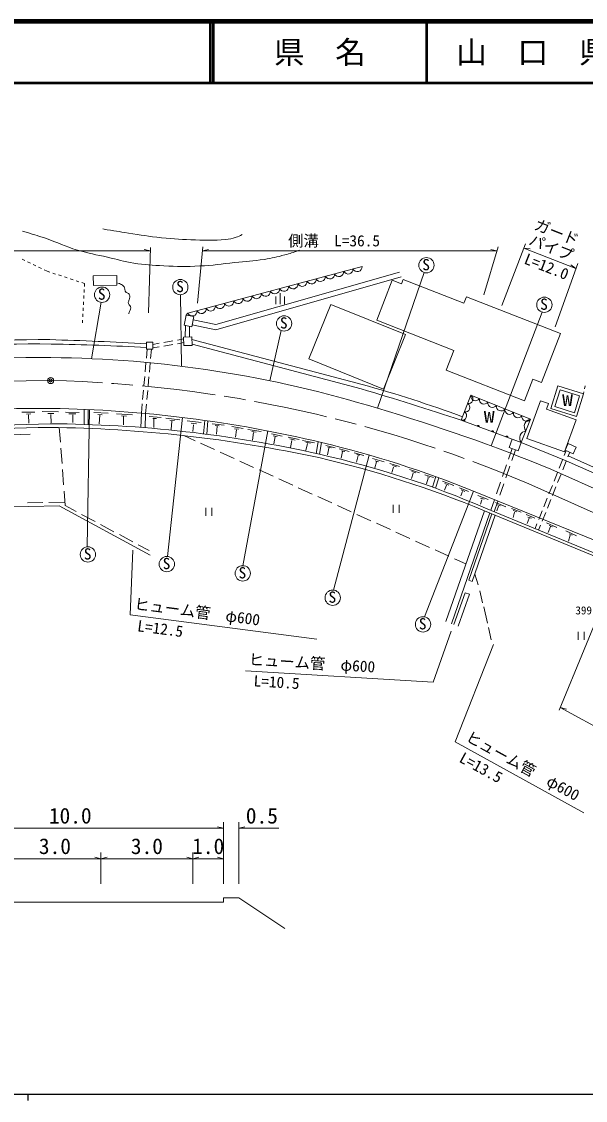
# Model space of a CAD drawing. Units: millimetres on the paper, with parts at other scales. Extents: x 40 to 680, y 20 to 380.
# Drawn here: x 267 to 358.9, y 204 to 380 of the extents above; entities that cross this region are included whole.
import ezdxf
from ezdxf.enums import TextEntityAlignment as Align

# ---------------------------------------------------------------- set-up
doc = ezdxf.new("R2010")
doc.units = ezdxf.units.MM
doc.header["$PDMODE"] = 32
doc.header["$PDSIZE"] = 0.5
doc.linetypes.add('CHAIN', pattern=[18.5, 12, -1.5, 3.5, -1.5])
for name, color, linetype, lineweight in [('M-BGD', 7, 'Continuous', 13), ('M-BMK', 2, 'CHAIN', 13), ('M-BMK-SRVR', 3, 'Continuous', 13), ('M-STR-HTXT', 7, 'Continuous', 13), ('M-STR-STRD', 7, 'Continuous', 25), ('M-TTL', 2, 'Continuous', 140), ('M-TTL-LINE', 7, 'Continuous', 50)]:
    doc.layers.add(name, color=color, linetype=linetype, lineweight=lineweight)
doc.layers.add('M-TTL-TXT', color=7, linetype='Continuous')
doc.styles.add('ＭＳ ゴシック', font='')
doc.styles.get('ＭＳ ゴシック').set_extended_font_data('MS Gothic')

msp = doc.modelspace()

# ---------------------------------------------------------------- linework, layer by layer
at = {"layer": 'M-BGD'}
for p, q in [((267.065, 341.258), (267.514, 341.038)), ((267.963, 340.819), (268.413, 340.6)), ((268.862, 340.381), (269.312, 340.162)), ((269.761, 339.943), (270.211, 339.724)), ((294.109, 332.425), (322.518, 340.069)), ((270.66, 339.505), (271.132, 339.275)), ((271.132, 339.275), (271.581, 339.128)), ((272.056, 338.972), (272.531, 338.815)), ((273.006, 338.659), (273.481, 338.503)), ((273.956, 338.347), (274.431, 338.191)), ((274.906, 338.035), (275.381, 337.879)), ((278.675, 338.524), (282.506, 338.568)), ((278.693, 336.939), (278.675, 338.524)), ((282.506, 338.568), (282.524, 336.983)), ((298.67, 330.557), (328.636, 339.133)), ((298.68, 329.698), (328.864, 338.336)), ((325.032, 316.906), (332.656, 339.051)), ((328.957, 337.223), (329.235, 337.933)), ((329.235, 337.933), (339.121, 334.074)), ((275.856, 337.723), (276.331, 337.567)), ((276.806, 337.411), (277.255, 337.264)), ((277.202, 336.3), (277.174, 335.801)), ((277.255, 337.264), (277.23, 336.8)), ((282.524, 336.983), (278.693, 336.939)), ((324.896, 331.273), (327.448, 337.812)), ((327.448, 337.812), (328.957, 337.223)), ((277.147, 335.302), (277.119, 334.803)), ((293.039, 323.772), (292.92, 335.434)), ((308.468, 333.918), (308.468, 335.143)), ((309.168, 333.918), (309.168, 335.668)), ((309.868, 333.918), (309.868, 335.143)), ((339.121, 334.074), (339.521, 335.099)), ((354.881, 329.103), (339.521, 335.099)), ((277.036, 333.305), (277.009, 332.806)), ((277.091, 334.303), (277.064, 333.804)), ((279.961, 334.204), (278.353, 325.006)), ((313.824, 324.959), (317.409, 333.866)), ((317.409, 333.866), (329.603, 328.958)), ((276.926, 331.308), (276.9, 330.844)), ((276.981, 332.307), (276.953, 331.807)), ((293.481, 330.474), (293.8, 332.116)), ((293.791, 332.065), (294.109, 332.425)), ((293.8, 332.116), (295.066, 331.87)), ((295.066, 331.87), (294.746, 330.228)), ((294.966, 331.353), (298.67, 330.557)), ((337.489, 326.358), (324.896, 331.273)), ((351.897, 332.598), (343.585, 310.77)), ((294.746, 330.228), (293.481, 330.474)), ((293.704, 330.43), (293.674, 328.532)), ((294.39, 330.297), (294.362, 328.544)), ((294.806, 330.531), (298.68, 329.698)), ((309.334, 329.586), (307.471, 321.403)), ((287.331, 326.581), (287.34, 327.718)), ((287.34, 327.718), (288.41, 327.71)), ((288.41, 327.71), (288.402, 326.573)), ((288.408, 327.338), (289.435, 327.519)), ((290.173, 327.649), (291.651, 327.909)), ((292.389, 328.038), (293.416, 328.219)), ((292.392, 327.452), (293.426, 327.633)), ((293.411, 328.528), (294.759, 328.551)), ((293.435, 327.13), (293.411, 328.528)), ((294.759, 328.551), (294.783, 327.153)), ((294.766, 328.143), (322.547, 320.804)), ((294.78, 327.364), (322.355, 320.079)), ((329.603, 328.958), (326.018, 320.051)), ((354.881, 329.103), (351.774, 321.144)), ((287.326, 325.087), (287.46, 326.58)), ((288.402, 326.573), (287.331, 326.581)), ((288.019, 325.054), (288.155, 326.575)), ((288.403, 326.75), (289.437, 326.932)), ((290.176, 327.062), (291.653, 327.322)), ((294.783, 327.153), (293.435, 327.13)), ((336.229, 323.129), (337.489, 326.358)), ((287.125, 322.847), (287.259, 324.34)), ((287.818, 322.813), (287.952, 324.307)), ((313.824, 324.959), (326.018, 320.051)), ((286.924, 320.606), (287.058, 322.1)), ((348.995, 318.146), (336.229, 323.129)), ((287.616, 320.572), (287.75, 322.066)), ((348.995, 318.146), (350.378, 321.689)), ((351.774, 321.144), (350.378, 321.689)), ((354.469, 320.556), (353.321, 316.862)), ((358.63, 319.263), (354.469, 320.556)), ((358.797, 320.071), (358.898, 320.56)), ((286.723, 318.365), (286.857, 319.859)), ((287.415, 318.331), (287.549, 319.825)), ((354.798, 319.93), (353.947, 317.191)), ((358.004, 318.934), (354.798, 319.93)), ((357.152, 316.194), (358.004, 318.934)), ((357.481, 315.568), (358.63, 319.263)), ((358.63, 319.263), (358.696, 319.581)), ((286.521, 316.125), (286.655, 317.618)), ((287.211, 316.063), (287.348, 317.584)), ((349.409, 311.998), (351.618, 318.156)), ((352.9, 317.696), (351.618, 318.156)), ((352.571, 316.78), (352.9, 317.696)), ((353.321, 316.862), (357.481, 315.568)), ((353.947, 317.191), (357.152, 316.194)), ((267.013, 316.286), (269.158, 316.292)), ((267.79, 315.976), (268.486, 315.994)), ((268.106, 315.865), (268.133, 314.494)), ((270.339, 316.385), (273.003, 316.332)), ((271.233, 316.061), (272.232, 316.061)), ((271.768, 315.912), (271.785, 314.562)), ((274.152, 316.262), (276.352, 316.236)), ((274.678, 315.999), (274.774, 315.991)), ((274.774, 315.991), (275.808, 315.999)), ((275.309, 315.842), (275.326, 314.571)), ((277.179, 316.739), (277.16, 314.288)), ((277.688, 294.307), (278.049, 316.7)), ((277.839, 316.71), (277.82, 314.266)), ((278.734, 316.229), (281.075, 316.106)), ((279.418, 315.914), (280.102, 315.861)), ((279.721, 315.785), (279.635, 314.392)), ((282.469, 315.985), (285.069, 315.839)), ((283.293, 315.664), (284.082, 315.635)), ((283.62, 315.547), (283.572, 314.24)), ((286.521, 316.125), (286.428, 313.791)), ((287.211, 316.063), (287.118, 313.737)), ((287.787, 315.594), (289.75, 315.395)), ((288.359, 315.273), (288.985, 315.238)), ((288.558, 315.167), (288.523, 313.777)), ((290.478, 315.277), (292.809, 315.055)), ((290.781, 292.739), (293.225, 315.417)), ((357.407, 315.046), (352.571, 316.78)), ((355.527, 309.804), (357.407, 315.046)), ((273.306, 311.388), (273.127, 313.768)), ((291.161, 314.956), (291.944, 314.897)), ((291.506, 314.798), (291.377, 313.471)), ((293.961, 314.849), (296.275, 314.568)), ((294.654, 314.463), (295.513, 314.367)), ((295.031, 314.235), (294.891, 313.131)), ((296.877, 314.936), (296.673, 312.745)), ((297.374, 314.865), (297.17, 312.681)), ((298.057, 314.397), (300.02, 314.144)), ((298.575, 314.113), (299.186, 314.045)), ((298.875, 314.004), (298.781, 312.68)), ((301.289, 313.955), (303.106, 313.633)), ((301.704, 313.586), (302.399, 313.493)), ((302.037, 313.411), (301.856, 312.225)), ((303.903, 313.471), (306.042, 313.13)), ((348.482, 311.331), (338.695, 314.962)), ((263.632, 312.507), (268.398, 312.668)), ((293.426, 312.454), (295.272, 311.614)), ((307.118, 313.225), (303.075, 291.235)), ((304.517, 313.121), (305.262, 313.024)), ((304.815, 312.945), (304.631, 311.718)), ((307.734, 312.742), (309.469, 312.365)), ((308.014, 312.444), (308.654, 312.312)), ((308.312, 312.286), (308.093, 311.111)), ((310.451, 312.198), (312.274, 311.804)), ((310.74, 311.909), (311.626, 311.725)), ((311.056, 311.655), (310.863, 310.515)), ((312.817, 311.655), (314.78, 311.278)), ((346.986, 311.886), (346.479, 310.519)), ((348.482, 311.331), (346.986, 311.886)), ((355.527, 309.804), (349.409, 311.998)), ((273.57, 307.898), (273.382, 310.391)), ((296.183, 311.2), (298.458, 310.165)), ((313.325, 311.366), (314.096, 311.217)), ((313.588, 311.164), (313.334, 310.033)), ((315.346, 311.455), (315.017, 309.543)), ((315.918, 311.318), (315.59, 309.415)), ((316.595, 310.816), (318.149, 310.442)), ((317.109, 310.407), (316.869, 309.297)), ((316.916, 310.547), (317.483, 310.436)), ((318.774, 310.325), (320.41, 309.887)), ((319.324, 309.84), (319.078, 308.759)), ((319.166, 309.992), (319.674, 309.869)), ((346.972, 310.336), (346.377, 308.616)), ((346.479, 310.519), (347.975, 309.964)), ((347.546, 310.124), (346.947, 308.392)), ((347.975, 309.964), (348.482, 311.331)), ((355.825, 308.328), (348.482, 311.331)), ((355.499, 309.218), (355.814, 310.004)), ((356.139, 311.148), (355.664, 310.07)), ((355.664, 310.07), (356.938, 309.509)), ((357.413, 310.587), (356.139, 311.148)), ((356.938, 309.509), (357.413, 310.587)), ((299.369, 309.751), (301.644, 308.716)), ((302.554, 308.302), (304.83, 307.267)), ((323.654, 309.292), (317.835, 287.259)), ((321.25, 309.665), (322.784, 309.236)), ((321.849, 309.216), (321.58, 308.118)), ((321.662, 309.372), (322.156, 309.248)), ((324.225, 308.743), (326.119, 308.164)), ((324.868, 308.188), (324.588, 307.188)), ((324.658, 308.345), (325.178, 308.199)), ((354.663, 307.129), (355.22, 308.521)), ((355.246, 306.88), (355.803, 308.273)), ((424.625, 277.889), (355.825, 308.328)), ((356.082, 308.969), (356.394, 309.749)), ((424.842, 278.402), (356.151, 309.143)), ((273.833, 304.408), (273.645, 306.901)), ((305.74, 306.853), (308.016, 305.818)), ((327.052, 307.899), (328.633, 307.416)), ((327.64, 307.307), (327.359, 306.457)), ((327.488, 307.564), (328.123, 307.377)), ((330.265, 306.904), (331.86, 306.373)), ((330.826, 306.343), (330.592, 305.444)), ((330.604, 306.577), (331.276, 306.373)), ((346.051, 307.671), (345.397, 305.78)), ((346.621, 307.447), (345.967, 305.557)), ((371.908, 298.705), (353.3, 306.992)), ((353.827, 305.04), (354.384, 306.433)), ((308.926, 305.404), (311.202, 304.369)), ((332.746, 306.078), (334.184, 305.605)), ((333.272, 305.526), (333, 304.606)), ((333.114, 305.728), (333.509, 305.605)), ((334.526, 305.762), (333.973, 304.054)), ((335.048, 305.572), (334.494, 303.865)), ((335.608, 305.02), (337.484, 304.307)), ((336.017, 304.623), (336.642, 304.377)), ((345.071, 304.835), (344.418, 302.945)), ((345.641, 304.612), (344.987, 302.721)), ((354.41, 304.791), (354.967, 306.184)), ((274.088, 301.031), (273.909, 303.411)), ((312.112, 303.955), (314.388, 302.92)), ((332.715, 282.888), (340.681, 303.393)), ((336.257, 304.377), (335.97, 303.553)), ((338.392, 303.941), (339.856, 303.354)), ((338.892, 303.336), (338.62, 302.609)), ((338.673, 303.59), (339.277, 303.336)), ((365.52, 293.299), (340.681, 303.393)), ((352.991, 302.951), (353.548, 304.344)), ((353.574, 302.702), (354.131, 304.095)), ((211.795, 299.706), (273.085, 300.978)), ((270.437, 301.518), (267.937, 301.463)), ((274.046, 301.596), (271.436, 301.539)), ((273.085, 300.978), (287.935, 292.951)), ((274.088, 301.031), (275.877, 300.073)), ((315.298, 302.506), (317.574, 301.471)), ((318.484, 301.057), (320.76, 300.022)), ((327.605, 301.147), (327.605, 299.847)), ((328.58, 299.847), (328.58, 301.147)), ((341.39, 302.7), (343.064, 302.034)), ((342.029, 301.99), (341.802, 301.271)), ((341.819, 302.27), (342.406, 302.077)), ((344.091, 302), (343.496, 300.279)), ((344.661, 301.776), (344.063, 300.045)), ((344.291, 301.551), (345.947, 300.841)), ((344.755, 300.964), (344.475, 300.202)), ((344.624, 301.148), (345.115, 300.973)), ((352.155, 300.862), (352.712, 302.255)), ((352.738, 300.613), (353.295, 302.006)), ((276.758, 299.601), (278.962, 298.421)), ((297.031, 300.681), (297.031, 299.381)), ((298.006, 299.381), (298.006, 300.681)), ((321.67, 299.608), (323.946, 298.573)), ((336.189, 282.142), (342.46, 300.202)), ((337.073, 281.776), (343.344, 299.836)), ((339.904, 288.888), (343.66, 299.706)), ((340.472, 288.663), (344.225, 299.472)), ((342.46, 300.202), (366.039, 290.452)), ((342.639, 300.634), (366.176, 290.902)), ((346.891, 300.546), (348.451, 299.976)), ((347.145, 300.213), (347.75, 300.011)), ((347.391, 299.958), (347.172, 299.091)), ((349.303, 299.559), (350.688, 298.981)), ((351.319, 298.773), (351.876, 300.166)), ((351.902, 298.524), (352.459, 299.917)), ((279.844, 297.949), (282.048, 296.769)), ((324.856, 298.159), (327.132, 297.124)), ((349.766, 298.993), (349.415, 298.105)), ((349.575, 299.165), (350.127, 298.963)), ((350.725, 297.29), (351.04, 298.077)), ((351.311, 297.048), (351.623, 297.828)), ((352.569, 298.205), (354.269, 297.481)), ((353.264, 297.609), (352.878, 296.674)), ((353.042, 297.796), (353.568, 297.592)), ((282.929, 296.297), (285.133, 295.117)), ((328.042, 296.71), (330.318, 295.674)), ((355.738, 296.905), (357.465, 296.098)), ((356.467, 296.19), (356.175, 295.243)), ((356.296, 296.416), (356.79, 296.19)), ((286.015, 294.645), (287.803, 293.687)), ((331.228, 295.26), (333.504, 294.225)), ((334.414, 293.811), (336.689, 292.776)), ((337.6, 292.362), (339.446, 291.522)), ((340.472, 288.663), (339.904, 288.888)), ((340.878, 289.833), (341.429, 288.111)), ((341.705, 287.144), (342.178, 285.152)), ((337.478, 281.642), (339.345, 286.822)), ((338.161, 281.396), (340.028, 286.576)), ((339.345, 286.822), (340.028, 286.576)), ((342.355, 284.521), (342.947, 281.87)), ((343.115, 281.171), (343.554, 279.12)), ((357.785, 280.465), (357.785, 279.165)), ((358.76, 279.165), (358.76, 280.465)), ((249.913, 248.396), (299.913, 248.396)), ((299.913, 248.396), (298.913, 248.646)), ((299.913, 239.317), (299.913, 249.396)), ((299.913, 239.317), (299.913, 249.396)), ((302.413, 239.317), (302.413, 249.396)), ((302.413, 248.396), (303.413, 248.646)), ((302.413, 248.396), (308.94, 248.396)), ((264.913, 243.424), (279.913, 243.424)), ((279.913, 243.424), (278.913, 243.674)), ((279.913, 239.317), (279.913, 244.424)), ((279.913, 239.317), (279.913, 244.424)), ((279.913, 243.424), (280.913, 243.674)), ((279.913, 243.424), (294.913, 243.424)), ((294.913, 243.424), (293.913, 243.674)), ((294.913, 239.317), (294.913, 244.424)), ((294.913, 239.317), (294.913, 244.424)), ((294.913, 243.424), (295.913, 243.674)), ((294.913, 243.424), (299.913, 243.424)), ((299.913, 243.424), (298.913, 243.674)), ((299.913, 239.317), (299.913, 244.424)), ((264.913, 236.317), (279.913, 236.317)), ((279.913, 236.317), (294.913, 236.317)), ((294.913, 236.317), (299.913, 236.317)), ((299.913, 236.317), (299.913, 237.067)), ((299.913, 237.067), (302.413, 237.067)), ((309.913, 232.067), (302.413, 237.067))]:
    msp.add_line(p, q, dxfattribs=at)
msp.add_lwpolyline([(338.695, 314.962), (340.247, 319.044), (349.979, 315.14), (348.482, 311.331)], dxfattribs=at)
for centre in [(333.013, 340.249), (292.869, 336.683), (280.104, 335.445), (352.242, 333.8), (309.797, 330.747), (277.798, 293.062), (290.667, 291.494), (303.047, 289.986), (317.72, 286.014), (332.452, 281.666)]:
    msp.add_circle(centre, 1.25, dxfattribs=at)
for centre, radius, start, end in [((321.735, 339.999), 0.786, 205.02801, 5.09209), ((314.259, 337.988), 0.786, 205.02801, 5.09209), ((315.754, 338.39), 0.786, 205.02801, 5.09209), ((317.249, 338.792), 0.786, 205.02801, 5.09209), ((318.744, 339.195), 0.786, 205.02801, 5.09209), ((320.24, 339.597), 0.786, 205.02801, 5.09209), ((308.278, 336.378), 0.786, 205.02801, 5.09209), ((309.773, 336.781), 0.786, 205.02801, 5.09209), ((311.268, 337.183), 0.786, 205.02801, 5.09209), ((312.763, 337.585), 0.786, 205.02801, 5.09209), ((300.802, 334.367), 0.786, 205.02801, 5.09209), ((302.297, 334.769), 0.786, 205.02801, 5.09209), ((303.792, 335.171), 0.786, 205.02801, 5.09209), ((305.287, 335.574), 0.786, 205.02801, 5.09209), ((306.783, 335.976), 0.786, 205.02801, 5.09209), ((294.821, 332.758), 0.786, 205.02801, 5.09209), ((296.316, 333.16), 0.786, 205.02801, 5.09209), ((297.811, 333.562), 0.786, 205.02801, 5.09209), ((299.306, 333.965), 0.786, 205.02801, 5.09209), ((270.276, 120.097), 208.018, 89.64411, 106.27129), ((269.055, 125.764), 201.641, 89.21377, 106.38867), ((258.663, -141.796), 470.084, 86.50289, 88.42692), ((266.43, -30.277), 357.703, 86.6499, 89.13636), ((269.096, 133.73), 191.47, 89.21435, 108.49919), ((270.117, 138.989), 186.2, 72.84703, 89.50629), ((268.652, 125.832), 202.284, 69.67668, 74.54792), ((199.315, -101.472), 439.14, 71.4946, 73.72876), ((339.856, 318.414), 0.742, 260.19266, 58.19053), ((341.004, 318.921), 0.768, 170.74833, 325.52879), ((269.847, 115.361), 201.544, 89.41949, 106.75432), ((268.543, 113.891), 203.032, 76.50643, 89.05578), ((243.044, 37.894), 290.81, 67.72001, 73.62455), ((339.339, 317.053), 0.742, 260.19266, 58.19053), ((342.395, 318.363), 0.768, 170.74833, 325.52879), ((343.785, 317.805), 0.768, 170.74833, 325.52879), ((345.175, 317.247), 0.768, 170.74833, 325.52879), ((346.566, 316.69), 0.768, 170.74833, 325.52879), ((338.822, 315.693), 0.742, 260.19266, 58.19053), ((347.956, 316.132), 0.768, 170.74833, 325.52879), ((349.347, 315.574), 0.768, 170.74833, 325.52879), ((350.138, 313.978), 1.172, 97.75246, 219.31127), ((273.847, 101.159), 212.643, 90.6004, 107.07944), ((275.11, 91.479), 222.93, 90.89328, 106.60149), ((269.104, 94.062), 219.743, 77.82715, 89.34414), ((270.909, 110.994), 203.39, 77.30954, 89.79548), ((339.097, 314.784), 0.177, 348.44127, 150.84645), ((341.441, 313.915), 0.177, 348.44127, 150.84645), ((343.784, 313.045), 0.177, 348.44127, 150.84645), ((346.128, 312.175), 0.177, 348.44127, 150.84645), ((349.389, 312.074), 1.172, 97.75246, 219.31127), ((277.193, 147.675), 168.163, 67.81879, 76.68653), ((277.007, 142.496), 170.749, 67.46002, 76.99254), ((281.597, 158.659), 154.541, 66.73488, 77.2932)]:
    msp.add_arc(centre, radius, start, end, dxfattribs=at)
for points, knots in [([(267.107, 345.822), (268.92, 345.281), (269.405, 345.126), (270.864, 344.639), (272.931, 343.949), (274.011, 343.335), (276.1, 342.716), (277.989, 342.156), (279.091, 342.005), (281.011, 341.562), (282.669, 341.18), (283.58, 340.869), (285.261, 340.601), (287.156, 340.299), (288.236, 340.242), (290.152, 340.147), (292.443, 340.034), (293.733, 340.02), (296.024, 340.127), (298.258, 340.232), (299.498, 340.453), (301.724, 340.68), (303.622, 340.873), (304.695, 340.913), (306.58, 341.207), (307.889, 341.411), (308.616, 341.582), (309.893, 341.937), (310.835, 342.198), (311.158, 342.299), (312.28, 342.686)], [0, 0, 0, 0, 1, 1, 1, 2, 2, 2, 3, 3, 3, 4, 4, 4, 5, 5, 5, 6, 6, 6, 7, 7, 7, 8, 8, 8, 9, 9, 9, 10, 10, 10, 10]), ([(280.216, 346.162), (282.239, 345.829), (282.758, 345.746), (284.391, 345.497), (286.491, 345.176), (287.662, 344.948), (289.775, 344.728), (291.951, 344.501), (293.179, 344.442), (295.366, 344.373), (297.246, 344.313), (298.307, 344.284), (300.18, 344.454), (300.884, 344.518), (301.29, 344.57), (301.955, 344.809), (302.359, 344.954), (302.517, 345.019), (302.961, 345.253)], [0, 0, 0, 0, 1, 1, 1, 2, 2, 2, 3, 3, 3, 4, 4, 4, 5, 5, 5, 6, 6, 6, 6]), ([(282.692, 337.332), (282.889, 337.29), (282.964, 337.264), (283.126, 337.188), (283.381, 337.068), (283.519, 336.963), (283.691, 336.741), (283.788, 336.616), (283.78, 336.511), (283.823, 336.359), (283.868, 336.197), (283.817, 336.075), (283.915, 335.939), (284.087, 335.699), (284.361, 335.745), (284.533, 335.505), (284.648, 335.344), (284.614, 335.203), (284.612, 335.005), (284.609, 334.805), (284.538, 334.701), (284.493, 334.506), (284.451, 334.321), (284.344, 334.217), (284.388, 334.032), (284.443, 333.802), (284.648, 333.754), (284.73, 333.533), (284.793, 333.364), (284.766, 333.251), (284.743, 333.072), (284.715, 332.844), (284.57, 332.754), (284.507, 332.533), (284.483, 332.452), (284.473, 332.422), (284.454, 332.323)], [0, 0, 0, 0, 1, 1, 1, 2, 2, 2, 3, 3, 3, 4, 4, 4, 5, 5, 5, 6, 6, 6, 7, 7, 7, 8, 8, 8, 9, 9, 9, 10, 10, 10, 11, 11, 11, 12, 12, 12, 12])]:
    msp.add_open_spline(points, degree=3, knots=knots, dxfattribs=at)
at = {"layer": 'M-BMK'}
msp.add_line((351.697, 303.722), (368.302, 296.28), dxfattribs=at)
for centre, radius, start, end in [((271.509, 112.448), 208.994, 89.94859, 107.29472), ((266.966, 110.641), 210.854, 66.30647, 88.71435)]:
    msp.add_arc(centre, radius, start, end, dxfattribs=at)
at = {"layer": 'M-BMK-SRVR'}
msp.add_circle((271.697, 321.443), 0.5, dxfattribs=at)
msp.add_point((271.697, 321.443), dxfattribs=at)
at = {"layer": 'M-STR-HTXT'}
for p, q in [((296.526, 343.255), (295.683, 334.066)), ((344.688, 343.244), (342.365, 335.415)), ((349.15, 343.762), (345.333, 333.69)), ((204.09, 342.58), (287.987, 342.58)), ((287.987, 342.58), (286.987, 342.83)), ((288.013, 343.147), (287.699, 332.466)), ((296.464, 342.58), (297.464, 342.83)), ((296.464, 342.58), (344.491, 342.58)), ((344.491, 342.58), (343.491, 342.83)), ((348.883, 343.059), (357.397, 339.703)), ((348.883, 343.059), (349.905, 342.925)), ((357.7, 340.549), (353.999, 330.199)), ((357.397, 339.703), (356.559, 340.302)), ((285.126, 293.745), (284.702, 283.223)), ((363.947, 290.278), (354.666, 267.669)), ((284.702, 283.223), (315.139, 279.229)), ((334.122, 272.227), (337.045, 280.561)), ((343.957, 278.396), (337.697, 262.484)), ((303.481, 274.104), (334.122, 272.227)), ((354.845, 268.107), (434.804, 224.024)), ((354.845, 268.107), (355.842, 267.843)), ((337.697, 262.484), (358.662, 250.925))]:
    msp.add_line(p, q, dxfattribs=at)
at = {"layer": 'M-STR-STRD'}
for p, q in [((40, 205), (579, 205)), ((268, 205), (268, 204))]:
    msp.add_line(p, q, dxfattribs=at)
at = {"layer": 'M-TTL'}
msp.add_line((680, 380), (40, 380), dxfattribs=at)
at = {"layer": 'M-TTL-LINE'}
for p, q in [((297.75, 380), (297.75, 370)), ((298.25, 380), (298.25, 370)), ((333, 380), (333, 370)), ((40, 370), (680, 370))]:
    msp.add_line(p, q, dxfattribs=at)

# ---------------------------------------------------------------- texts
at = {"layer": 'M-BGD', "style": 'ＭＳ ゴシック'}
for s, height, p in [('S', 1.833, (332.334, 338.875)), ('S', 1.833, (279.425, 334.072)), ('S', 1.833, (292.19, 335.309)), ('S', 1.833, (351.563, 332.426)), ('S', 1.833, (309.118, 329.373)), ('w', 2.566, (355.15, 316.501)), ('w', 2.566, (342.377, 313.783)), ('S', 1.833, (277.12, 291.689)), ('S', 1.833, (289.988, 290.121)), ('S', 1.833, (302.368, 288.612)), ('S', 1.833, (317.041, 284.641)), ('399.8', 1.32, (357.311, 282.889)), ('S', 1.833, (331.773, 280.292))]:
    msp.add_text(s, height=height, dxfattribs=at).set_placement(p, align=Align.BOTTOM_LEFT)
for s, p in [('10.0', (274.913, 248.396)), ('0.5', (306.168, 248.396)), ('3.0', (272.413, 243.424)), ('3.0', (287.413, 243.424)), ('1.0', (297.413, 243.424))]:
    msp.add_text(s, height=2.566, dxfattribs=at).set_placement(p, align=Align.BOTTOM_CENTER)
at = {"layer": 'M-STR-HTXT', "style": 'ＭＳ ゴシック'}
for s, rotation, p in [('ガード', 338.485, (350.237, 345.656)), ('パイプ', 338.485, (349.351, 343.165)), ('L=12.0', 338.485, (348.596, 340.052)), ('ヒューム管\u3000φ600', 352.524, (285.199, 283.604)), ('L=12.5', 352.524, (285.705, 280.002)), ('ヒューム管\u3000φ600', 356.494, (303.951, 274.519)), ('L=10.5', 356.494, (304.753, 271.011)), ('ヒューム管\u3000φ600', 331.131, (338.989, 262.277)), ('L=13.5', 331.131, (337.938, 258.822))]:
    msp.add_text(s, height=1.833, rotation=rotation, dxfattribs=at).set_placement(p, align=Align.BOTTOM_LEFT)
msp.add_text('側溝\u3000L=36.5', height=1.833, dxfattribs=at).set_placement((310.456, 342.779), align=Align.BOTTOM_LEFT)
at = {"layer": 'M-TTL-TXT', "style": 'ＭＳ ゴシック'}
for s, p in [('県\u3000名', (315.625, 375)), ('山\u3000口\u3000県', (350.375, 375))]:
    msp.add_text(s, height=3.666, dxfattribs=at).set_placement(p, align=Align.MIDDLE_CENTER)

doc.saveas('drawing.dxf')
